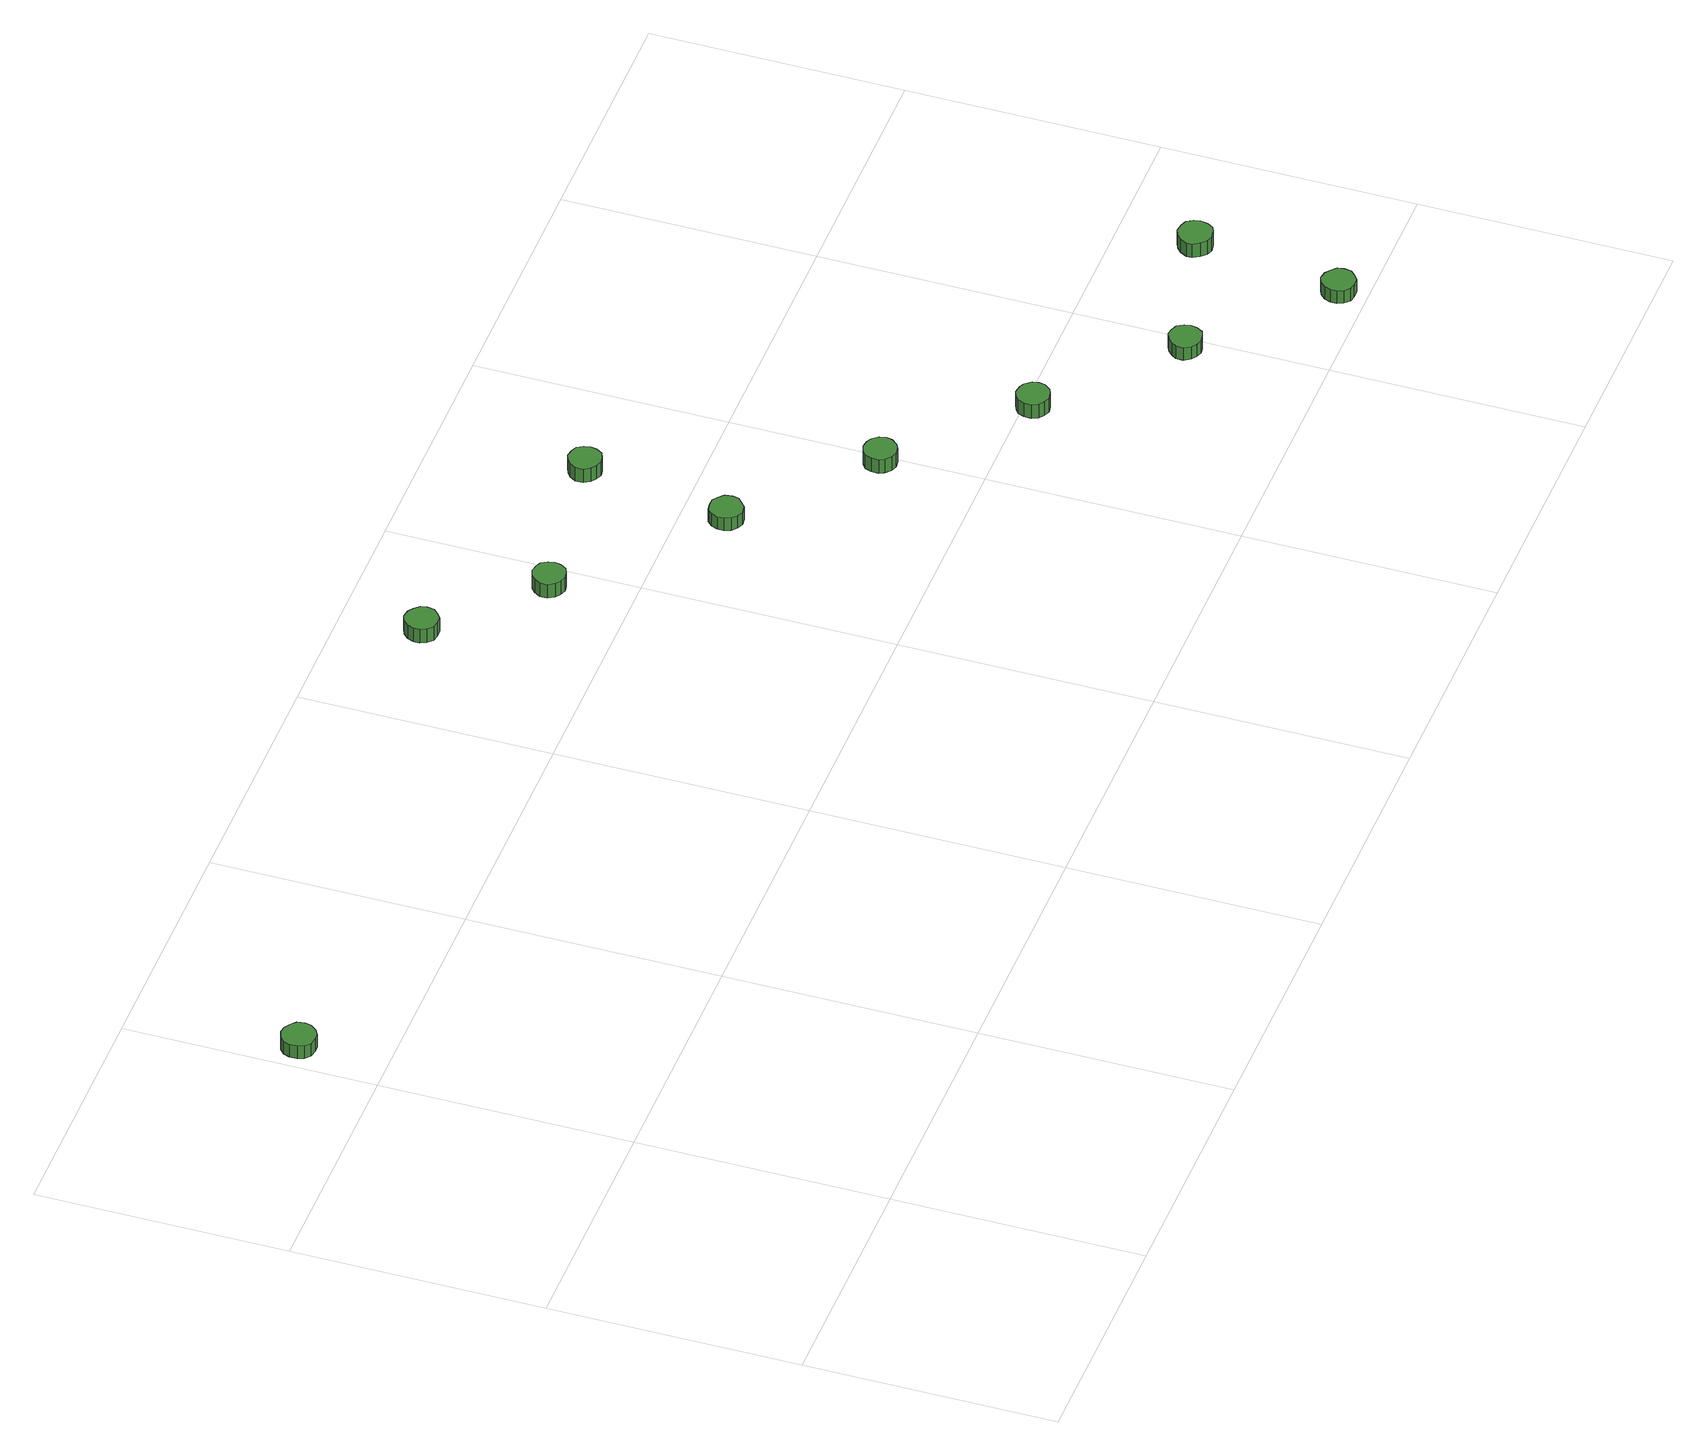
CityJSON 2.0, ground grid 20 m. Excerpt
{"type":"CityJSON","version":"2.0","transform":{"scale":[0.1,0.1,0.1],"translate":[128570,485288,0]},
"CityObjects":{
"tree1":{"type":"SolitaryVegetationObject","attributes":{"function":"something"},"geometry":[{"type":"MultiSurface","lod":"1","boundaries":[[[0,1,2,3,4,5,6,7,8,9,10,11,12,13,14]],[[15,16,17,18,19,20,21,22,23,24,25,26,27,28,29]],[[0,29,28,1]],[[1,28,27,2]],[[2,27,26,3]],[[3,26,25,4]],[[4,25,24,5]],[[5,24,23,6]],[[6,23,22,7]],[[7,22,21,8]],[[8,21,20,9]],[[9,20,19,10]],[[10,19,18,11]],[[11,18,17,12]],[[12,17,16,13]],[[13,16,15,14]],[[14,15,29,0]]]}]},
"tree2":{"type":"SolitaryVegetationObject","attributes":{"function":"something"},"geometry":[{"type":"MultiSurface","lod":"1","boundaries":[[[30,31,32,33,34,35,36,37,38,39,40,41,42,43,44]],[[45,46,47,48,49,50,51,52,53,54,55,56,57,58,59]],[[30,59,58,31]],[[31,58,57,32]],[[32,57,56,33]],[[33,56,55,34]],[[34,55,54,35]],[[35,54,53,36]],[[36,53,52,37]],[[37,52,51,38]],[[38,51,50,39]],[[39,50,49,40]],[[40,49,48,41]],[[41,48,47,42]],[[42,47,46,43]],[[43,46,45,44]],[[44,45,59,30]]]}]},
"tree3":{"type":"SolitaryVegetationObject","attributes":{"function":"something"},"geometry":[{"type":"MultiSurface","lod":"1","boundaries":[[[60,61,62,63,64,65,66,67,68,69,70,71,72,73,74]],[[75,76,77,78,79,80,81,82,83,84,85,86,87,88,89]],[[60,89,88,61]],[[61,88,87,62]],[[62,87,86,63]],[[63,86,85,64]],[[64,85,84,65]],[[65,84,83,66]],[[66,83,82,67]],[[67,82,81,68]],[[68,81,80,69]],[[69,80,79,70]],[[70,79,78,71]],[[71,78,77,72]],[[72,77,76,73]],[[73,76,75,74]],[[74,75,89,60]]]}]},
"tree4":{"type":"SolitaryVegetationObject","attributes":{"function":"something"},"geometry":[{"type":"MultiSurface","lod":"1","boundaries":[[[90,91,92,93,94,95,96,97,98,99,100,101,102,103,104]],[[105,106,107,108,109,110,111,112,113,114,115,116,117,118,119]],[[90,119,118,91]],[[91,118,117,92]],[[92,117,116,93]],[[93,116,115,94]],[[94,115,114,95]],[[95,114,113,96]],[[96,113,112,97]],[[97,112,111,98]],[[98,111,110,99]],[[99,110,109,100]],[[100,109,108,101]],[[101,108,107,102]],[[102,107,106,103]],[[103,106,105,104]],[[104,105,119,90]]]}]},
"tree5":{"type":"SolitaryVegetationObject","attributes":{"function":"something"},"geometry":[{"type":"MultiSurface","lod":"1","boundaries":[[[120,121,122,123,124,125,126,127,128,129,130,131,132,133,134]],[[135,136,137,138,139,140,141,142,143,144,145,146,147,148,149]],[[120,149,148,121]],[[121,148,147,122]],[[122,147,146,123]],[[123,146,145,124]],[[124,145,144,125]],[[125,144,143,126]],[[126,143,142,127]],[[127,142,141,128]],[[128,141,140,129]],[[129,140,139,130]],[[130,139,138,131]],[[131,138,137,132]],[[132,137,136,133]],[[133,136,135,134]],[[134,135,149,120]]]}]},
"tree6":{"type":"SolitaryVegetationObject","attributes":{"function":"something"},"geometry":[{"type":"MultiSurface","lod":"1","boundaries":[[[150,151,152,153,154,155,156,157,158,159,160,161,162,163,164]],[[165,166,167,168,169,170,171,172,173,174,175,176,177,178,179]],[[150,179,178,151]],[[151,178,177,152]],[[152,177,176,153]],[[153,176,175,154]],[[154,175,174,155]],[[155,174,173,156]],[[156,173,172,157]],[[157,172,171,158]],[[158,171,170,159]],[[159,170,169,160]],[[160,169,168,161]],[[161,168,167,162]],[[162,167,166,163]],[[163,166,165,164]],[[164,165,179,150]]]}]},
"tree7":{"type":"SolitaryVegetationObject","attributes":{"function":"something"},"geometry":[{"type":"MultiSurface","lod":"1","boundaries":[[[180,181,182,183,184,185,186,187,188,189,190,191,192,193,194]],[[195,196,197,198,199,200,201,202,203,204,205,206,207,208,209]],[[180,209,208,181]],[[181,208,207,182]],[[182,207,206,183]],[[183,206,205,184]],[[184,205,204,185]],[[185,204,203,186]],[[186,203,202,187]],[[187,202,201,188]],[[188,201,200,189]],[[189,200,199,190]],[[190,199,198,191]],[[191,198,197,192]],[[192,197,196,193]],[[193,196,195,194]],[[194,195,209,180]]]}]},
"tree8":{"type":"SolitaryVegetationObject","attributes":{"function":"something"},"geometry":[{"type":"MultiSurface","lod":"1","boundaries":[[[210,211,212,213,214,215,216,217,218,219,220,221,222,223,224]],[[225,226,227,228,229,230,231,232,233,234,235,236,237,238,239]],[[210,239,238,211]],[[211,238,237,212]],[[212,237,236,213]],[[213,236,235,214]],[[214,235,234,215]],[[215,234,233,216]],[[216,233,232,217]],[[217,232,231,218]],[[218,231,230,219]],[[219,230,229,220]],[[220,229,228,221]],[[221,228,227,222]],[[222,227,226,223]],[[223,226,225,224]],[[224,225,239,210]]]}]},
"tree9":{"type":"SolitaryVegetationObject","attributes":{"function":"something"},"geometry":[{"type":"MultiSurface","lod":"1","boundaries":[[[240,241,242,243,244,245,246,247,248,249,250,251,252,253,254]],[[255,256,257,258,259,260,261,262,263,264,265,266,267,268,269]],[[240,269,268,241]],[[241,268,267,242]],[[242,267,266,243]],[[243,266,265,244]],[[244,265,264,245]],[[245,264,263,246]],[[246,263,262,247]],[[247,262,261,248]],[[248,261,260,249]],[[249,260,259,250]],[[250,259,258,251]],[[251,258,257,252]],[[252,257,256,253]],[[253,256,255,254]],[[254,255,269,240]]]}]},
"tree10":{"type":"SolitaryVegetationObject","attributes":{"function":"something"},"geometry":[{"type":"MultiSurface","lod":"1","boundaries":[[[270,271,272,273,274,275,276,277,278,279,280,281,282,283,284]],[[285,286,287,288,289,290,291,292,293,294,295,296,297,298,299]],[[270,299,298,271]],[[271,298,297,272]],[[272,297,296,273]],[[273,296,295,274]],[[274,295,294,275]],[[275,294,293,276]],[[276,293,292,277]],[[277,292,291,278]],[[278,291,290,279]],[[279,290,289,280]],[[280,289,288,281]],[[281,288,287,282]],[[282,287,286,283]],[[283,286,285,284]],[[284,285,299,270]]]}]}
},
"vertices":[
[36,469,17],[35,475,17],[31,479,17],[26,482,17],[21,483,17],[15,481,17],[11,477,17],[9,472,17],[9,466,17],[11,461,17],[15,457,17],[21,456,17],[26,456,17],[31,459,17],[35,464,17],[35,464,5],[31,459,5],[26,456,5],[21,456,5],[15,457,5],[11,461,5],[9,466,5],[9,472,5],[11,477,5],[15,481,5],[21,483,5],[26,482,5],[31,479,5],[35,475,5],[36,469,5],
[512,537,19],[511,542,19],[507,546,19],[503,549,19],[497,550,19],[492,548,19],[488,544,19],[486,539,19],[486,534,19],[488,529,19],[492,525,19],[497,524,19],[503,524,19],[507,527,19],[511,531,19],[511,531,6],[507,527,6],[503,524,6],[497,524,6],[492,525,6],[488,529,6],[486,534,6],[486,539,6],[488,544,6],[492,548,6],[497,550,6],[503,549,6],[507,546,6],[511,542,6],[512,537,6],
[593,465,17],[592,470,17],[589,475,17],[584,477,17],[579,478,17],[574,476,17],[570,473,17],[567,468,17],[567,462,17],[570,457,17],[574,454,17],[579,452,17],[584,453,17],[589,455,17],[592,460,17],[592,460,4],[589,455,4],[584,453,4],[579,452,4],[574,454,4],[570,457,4],[567,462,4],[567,468,4],[570,473,4],[574,476,4],[579,478,4],[584,477,4],[589,475,4],[592,470,4],[593,465,4],
[706,365,18],[705,371,18],[701,375,18],[697,378,18],[691,378,18],[686,377,18],[682,373,18],[680,368,18],[680,363,18],[682,358,18],[686,354,18],[691,352,18],[697,353,18],[701,356,18],[705,360,18],[705,360,6],[701,356,6],[697,353,6],[691,352,6],[686,354,6],[682,358,6],[680,363,6],[680,368,6],[682,373,6],[686,377,6],[691,378,6],[697,378,6],[701,375,6],[705,371,6],[706,365,6],
[724,482,19],[723,487,19],[720,492,19],[715,494,19],[710,495,19],[705,493,19],[701,490,19],[698,485,19],[698,479,19],[701,474,19],[705,471,19],[710,469,19],[715,470,19],[720,472,19],[723,477,19],[723,477,6],[720,472,6],[715,470,6],[710,469,6],[705,471,6],[701,474,6],[698,479,6],[698,485,6],[701,490,6],[705,493,6],[710,495,6],[715,494,6],[720,492,6],[723,487,6],[724,482,6],
[805,279,19],[804,284,19],[800,289,19],[796,291,19],[790,292,19],[785,290,19],[781,287,19],[779,282,19],[779,276,19],[781,272,19],[785,268,19],[790,266,19],[796,267,19],[800,269,19],[804,274,19],[804,274,6],[800,269,6],[796,267,6],[790,266,6],[785,268,6],[781,272,6],[779,276,6],[779,282,6],[781,287,6],[785,290,6],[790,292,6],[796,291,6],[800,289,6],[804,284,6],[805,279,6],
[902,193,18],[901,198,18],[897,203,18],[893,205,18],[887,206,18],[882,204,18],[878,201,18],[876,196,18],[876,190,18],[878,185,18],[882,182,18],[887,180,18],[893,181,18],[897,183,18],[901,188,18],[901,188,5],[897,183,5],[893,181,5],[887,180,5],[882,182,5],[878,185,5],[876,190,5],[876,196,5],[878,201,5],[882,204,5],[887,206,5],[893,205,5],[897,203,5],[901,198,5],[902,193,5],
[1000,108,18],[999,113,18],[996,118,18],[991,120,18],[986,121,18],[981,119,18],[977,115,18],[974,111,18],[974,105,18],[977,100,18],[981,97,18],[986,95,18],[991,96,18],[996,98,18],[999,103,18],[999,103,6],[996,98,6],[991,96,6],[986,95,6],[981,97,6],[977,100,6],[974,105,6],[974,111,6],[977,115,6],[981,119,6],[986,121,6],[991,120,6],[996,118,6],[999,113,6],[1000,108,6],
[1098,22,18],[1097,27,18],[1093,31,18],[1089,34,18],[1083,35,18],[1078,33,18],[1074,29,18],[1072,24,18],[1072,19,18],[1074,14,18],[1078,10,18],[1083,9,18],[1089,9,18],[1093,12,18],[1097,16,18],[1097,16,6],[1093,12,6],[1089,9,6],[1083,9,6],[1078,10,6],[1074,14,6],[1072,19,6],[1072,24,6],[1074,29,6],[1078,33,6],[1083,35,6],[1089,34,6],[1093,31,6],[1097,27,6],[1098,22,6],
[1115,140,18],[1114,145,18],[1111,150,18],[1106,152,18],[1100,153,18],[1095,151,18],[1091,147,18],[1088,142,18],[1088,137,18],[1091,132,18],[1095,128,18],[1100,126,18],[1106,127,18],[1111,129,18],[1114,134,18],[1114,134,5],[1111,129,5],[1106,127,5],[1100,126,5],[1095,128,5],[1091,132,5],[1088,137,5],[1088,142,5],[1091,147,5],[1095,151,5],[1100,153,5],[1106,152,5],[1111,150,5],[1114,145,5],[1115,140,5]
]}
